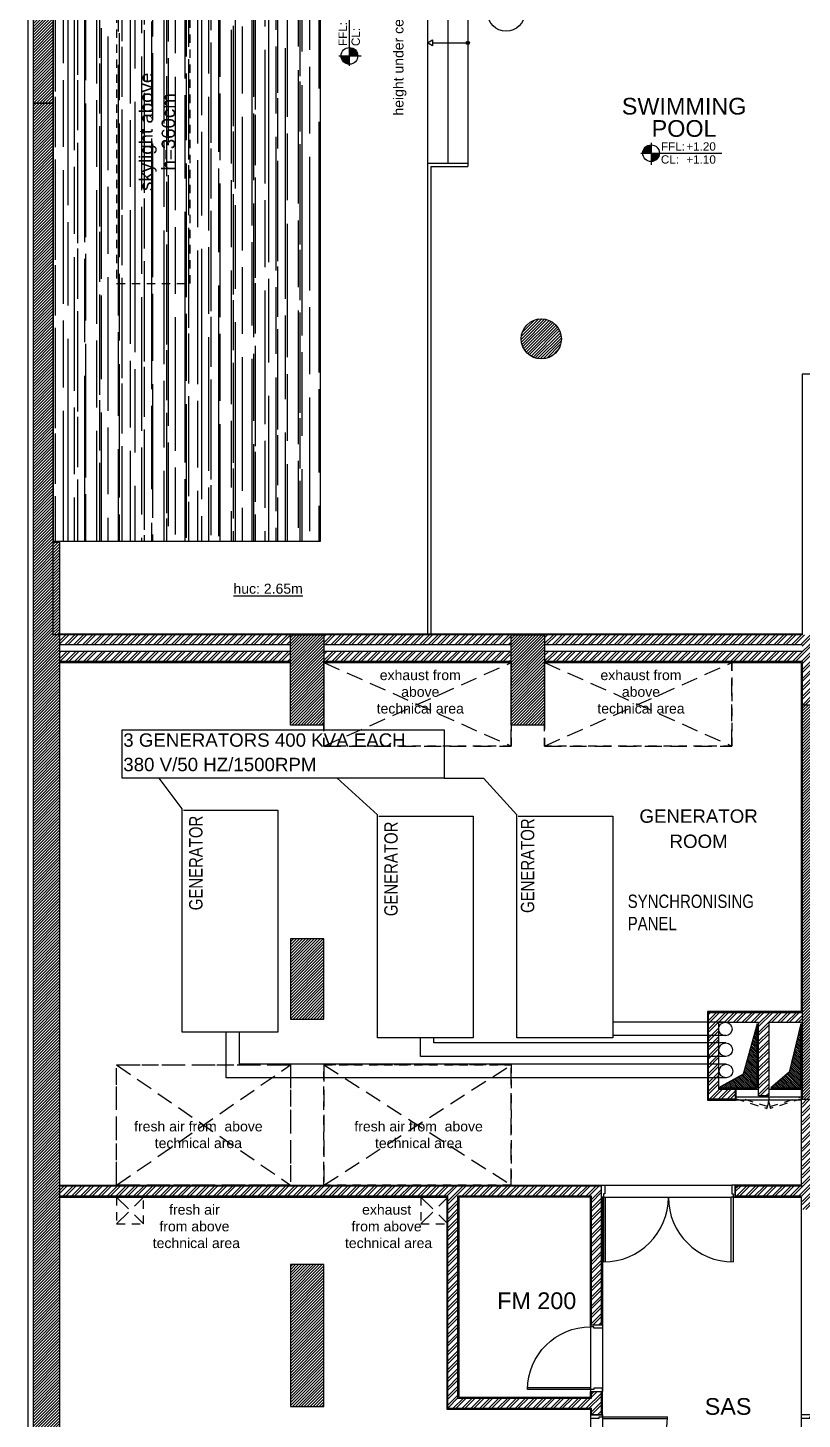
# Model space of a CAD drawing. Header units: inches. Extents: x -0.3 to 44.3, y -7.2 to 59.4.
# Drawn here: x 0 to 11.58, y 6.86 to 27.69 of the extents above; entities that cross this region are included whole.
import ezdxf
from ezdxf.enums import TextEntityAlignment as Align

# ---------------------------------------------------------------- set-up
doc = ezdxf.new("R2010")
doc.units = ezdxf.units.IN
doc.header["$MEASUREMENT"] = 0
for name, pattern in [('HIDDEN', [0.375, 0.25, -0.125]), ('HIDDEN2', [0.1875, 0.125, -0.0625]), ('S-BASEMENT 1$0$HIDDEN2', [0.1875, 0.125, -0.0625])]:
    doc.linetypes.add(name, pattern=pattern)
doc.layers.get('0').update_dxf_attribs({"linetype": 'CONTINUOUS'})
for name, color, linetype in [('02', 9, 'CONTINUOUS'), ('03', 3, 'CONTINUOUS'), ('04', 9, 'CONTINUOUS'), ('_final areas polylines', 30, 'CONTINUOUS'), ('A-ANNO-LEVL', 3, 'CONTINUOUS'), ('A-AREAS', 6, 'CONTINUOUS'), ('A-Door', 1, 'CONTINUOUS'), ('A-FLOR-STRS-ARO', 1, 'CONTINUOUS'), ('A-HATCH-CONC', 8, 'CONTINUOUS'), ('A-HATCH-WALL', 8, 'CONTINUOUS'), ('a-hidden', 7, 'HIDDEN'), ('A-NOMENCLATURE', 3, 'CONTINUOUS'), ('A-PLASTER', 8, 'CONTINUOUS'), ('A-PORTE', 1, 'CONTINUOUS'), ('A-PROJECTION', 9, 'CONTINUOUS'), ('a-shaft', 250, 'CONTINUOUS'), ('A-STAIR', 9, 'CONTINUOUS'), ('a-text-red', 10, 'CONTINUOUS'), ('A-TILES', 137, 'CONTINUOUS'), ('A-WALL', 4, 'CONTINUOUS'), ('N-PLOT', 5, 'CONTINUOUS'), ('Parcelle$0$N-PLOT', 5, 'CONTINUOUS'), ('S-BASEMENT 1$0$A-SHAFT-BASEMENT 1', 8, 'CONTINUOUS'), ('S-BASEMENT 1$0$A-SHAFT-UP', 8, 'S-BASEMENT 1$0$HIDDEN2'), ('S-BASEMENT 1$0$A-STR BASEMENT 1', 2, 'CONTINUOUS')]:
    doc.layers.add(name, color=color, linetype=linetype)
doc.styles.add('A100-STEXT', font='ARIAL.TTF', dxfattribs={"height": 0.25})
doc.styles.add('BLOCK', font='ARIAL.TTF', dxfattribs={"width": 0.8, "height": 0.25})
doc.styles.add('ROMANS', font='ARIAL.TTF', dxfattribs={"width": 0.8, "height": 0.2})
pattern_1 = [(45, (-338376.546732, -23743.371716), (-0.022097086912, 0.022097086912), [])]

# ---------------------------------------------------------------- blocks, each defined once
blk = doc.blocks.new('LVTAG_P')
for p, q in [((-0.00301, 0), (0.02113, 0)), ((0, 0.00314), (0, -0.00353))]:
    blk.add_line(p, q)
at = {"const_width": 0.0025}
for points in [[(0, 0.00125, 0.414214), (-0.00125, 0, 1)], [(0, -0.00125, 0.414214), (0.00125, 0, 1)]]:
    blk.add_lwpolyline(points, format="xyb", dxfattribs=at)
blk.add_circle((0, 0), 0.0025)
at = {"style": 'BLOCK'}
for s, p in [('FFL:', (0.00297, 0.00076)), ('CL:', (0.00294, -0.00312))]:
    blk.add_text(s, height=0.0025, dxfattribs=at).set_placement(p)
for p in [(0.01054, 0.00076), (0.01054, -0.00313)]:
    blk.add_attdef('+00.00', p, '', height=0.0025, dxfattribs=at)
blk = doc.blocks.new('P0200E18D')
at = {"layer": 'A-PORTE'}
for p, q in [((-1.97, -0.18), (-1.97, -1.15)), ((-1.97, -0.18), (-1.94, -0.18)), ((-1.94, -1.15), (-1.94, -0.18)), ((-0.06, -1.15), (-0.06, -0.18)), ((-0.03, -0.18), (-0.06, -0.18)), ((-0.03, -0.18), (-0.03, -1.15))]:
    blk.add_line(p, q, dxfattribs=at)
for points in [[(-0.05, 0), (-0.05, -0.13), (-0.03, -0.13), (-0.03, -0.18), (0, -0.18), (0, 0)], [(-1.95, 0), (-1.95, -0.13), (-1.97, -0.13), (-1.97, -0.18), (-2, -0.18), (-2, 0)]]:
    blk.add_lwpolyline(points, close=True, dxfattribs=at)
for centre, start, end in [((-1.97, -0.18), 270, 0), ((-0.03, -0.18), 180, 270)]:
    blk.add_arc(centre, 0.97, start, end, dxfattribs=at)
blk = doc.blocks.new('P100E18D')
at = {"layer": 'A-PORTE'}
for p, q in [((1.03, 0.06), (0.09, 0.06)), ((0.09, 0.03), (0.09, 0.06)), ((0.09, 0.03), (1.03, 0.03))]:
    blk.add_line(p, q, dxfattribs=at)
for points in [[(-0.09, 0.95), (0.04, 0.95), (0.04, 0.97), (0.09, 0.97), (0.09, 1), (-0.09, 1)], [(-0.09, 0.05), (0.04, 0.05), (0.04, 0.03), (0.09, 0.03), (0.09, 0), (-0.09, 0)]]:
    blk.add_lwpolyline(points, close=True, dxfattribs=at)
blk.add_arc((0.09, 0.03), 0.94, 0, 90, dxfattribs=at)

msp = doc.modelspace()

# ---------------------------------------------------------------- hatches: boundary and pattern name
at = {"layer": 'A-HATCH-CONC'}
h = msp.add_hatch(dxfattribs=at)
h.set_pattern_fill('ANSI31', color=256, scale=0.25, style=0)
h.set_pattern_definition(pattern_1)
h.paths.add_polyline_path([(0.078, 46.501), (0.478, 46.723), (0.479, 35.05), (0.378, 35.05), (0.378, 19.6), (0.078, 19.6)])
h = msp.add_hatch(dxfattribs=at)
h.set_pattern_fill('ANSI31', color=256, scale=0.4, style=0)
h.set_pattern_definition([(45, (-338376.54673, -23743.371716), (-0.035355339059, 0.035355339059), [])])
edge = h.paths.add_edge_path()
edge.add_line((0.078, 0.9), (0.078, 0))
edge.add_line((0.078, 0), (38.908, 0))
edge.add_arc((38.908, 3), 3, 270, 360)
edge.add_line((41.908, 3), (41.908, 24.355))
edge.add_line((41.908, 24.355), (41.008, 24.355))
edge.add_line((41.008, 24.355), (41.008, 2.957))
edge.add_arc((38.908, 3), 2.1, 273.7018, 358.8196, ccw=False)
edge.add_line((39.044, 0.904), (0.078, 0.9))
h = msp.add_hatch(dxfattribs=at)
h.set_pattern_fill('ANSI31', color=256, scale=0.25, style=0)
h.paths.add_polyline_path([(7.378, 23.03, 1), (7.978, 23.03, 1)])
h = msp.add_hatch(dxfattribs=at)
h.set_pattern_fill('ANSI31', color=256, scale=0.25, style=0)
h.paths.add_polyline_path([(0.378, 19.98), (0.478, 19.98), (0.478, 19.6), (0.378, 19.6)])
h = msp.add_hatch(dxfattribs=at)
h.set_pattern_fill('ANSI31', color=256, scale=0.25, style=0)
h.set_pattern_definition(pattern_1)
h.paths.add_polyline_path([(0.078, 18.6), (0.478, 18.6), (0.478, 19.6), (0.078, 19.6)])
h = msp.add_hatch(dxfattribs=at)
h.set_pattern_fill('ANSI31', color=256, scale=0.25, style=0)
h.set_pattern_definition(pattern_1)
h.paths.add_polyline_path([(0.478, 18.6), (0.078, 18.6), (0.078, 4.4), (0.478, 4.4)])
h = msp.add_hatch(dxfattribs=at)
h.set_pattern_fill('ANSI31', color=256, scale=0.25, style=0)
h.paths.add_polyline_path([(4.428, 18.6), (3.928, 18.6), (3.928, 17.25), (4.428, 17.25)])
h = msp.add_hatch(dxfattribs=at)
h.set_pattern_fill('ANSI31', color=256, scale=0.25, style=0)
h.paths.add_polyline_path([(7.728, 18.6), (7.228, 18.6), (7.228, 17.25), (7.728, 17.25)])
h = msp.add_hatch(dxfattribs=at)
h.set_pattern_fill('ANSI31', color=256, scale=0.25, style=0)
h.paths.add_polyline_path([(11.878, 17.25), (15.478, 17.25), (15.478, 16.166), (15.778, 16.166), (15.778, 17.55), (11.578, 17.55), (11.578, 16.166), (11.878, 16.166)])
h.paths.add_polyline_path([(11.878, 16.166), (11.578, 16.166), (11.578, 11.65), (11.878, 11.65)])
h.paths.add_polyline_path([(15.778, 16.166), (15.478, 16.166), (15.478, 11.65), (15.778, 11.65)])
h = msp.add_hatch(dxfattribs=at)
h.set_pattern_fill('ANSI31', color=256, scale=0.25, style=0)
h.paths.add_polyline_path([(4.428, 14.05), (3.928, 14.05), (3.928, 12.85), (4.428, 12.85)])
h = msp.add_hatch(dxfattribs=at)
h.set_pattern_fill('ANSI31', color=256, scale=0.25, style=0)
h.paths.add_polyline_path([(4.428, 9.175), (3.928, 9.175), (3.928, 7.05), (4.428, 7.05)])
at = {"layer": 'A-HATCH-WALL'}
h = msp.add_hatch(dxfattribs=at)
h.set_pattern_fill('ANSI32', color=256, scale=0.25, style=0)
h.paths.add_polyline_path([(3.928, 18.6), (0.478, 18.6), (0.478, 18.45), (3.928, 18.45)])
h.paths.add_polyline_path([(3.928, 18.35), (0.478, 18.35), (0.478, 18.2), (3.928, 18.2)])
h = msp.add_hatch(dxfattribs=at)
h.set_pattern_fill('ANSI32', color=256, scale=0.25, style=0)
h.paths.add_polyline_path([(7.228, 18.6), (4.428, 18.6), (4.428, 18.45), (7.048, 18.45), (7.228, 18.45)])
h = msp.add_hatch(dxfattribs=at)
h.set_pattern_fill('ANSI32', color=256, scale=0.25, style=0)
h.set_pattern_definition([(45, (-338376.54673, -23743.37172), (-0.066291260736, 0.066291260736), []), (45, (-338376.50254, -23743.37172), (-0.066291260736, 0.066291260736), [])])
h.paths.add_polyline_path([(17.178, 18.4), (15.778, 18.4), (15.778, 18.6), (15.628, 18.6), (15.628, 18.4), (15.428, 18.4), (15.428, 18.6), (15.278, 18.6), (15.278, 18.4), (12.078, 18.4), (12.078, 18.6), (11.578, 18.6), (7.728, 18.6), (7.728, 18.45), (11.578, 18.45), (11.578, 18.35), (7.728, 18.35), (7.728, 18.2), (11.578, 18.2), (11.578, 17.55), (11.728, 17.55), (11.728, 18.25), (12.278, 18.25), (12.278, 17.55), (12.428, 17.55), (12.428, 18.25), (14.928, 18.25), (14.928, 17.55), (15.078, 17.55), (15.078, 18.25), (15.628, 18.25), (15.628, 17.55), (15.778, 17.55), (15.778, 18.25), (17.028, 18.25), (17.028, 11.8), (15.778, 11.8), (15.778, 11.65), (17.028, 11.65), (17.028, 8.85), (17.178, 8.85)])
h = msp.add_hatch(dxfattribs=at)
h.set_pattern_fill('ANSI32', color=256, scale=0.25, style=0)
h.paths.add_polyline_path([(7.228, 18.35), (4.428, 18.35), (4.428, 18.2), (7.228, 18.2)])
h = msp.add_hatch(dxfattribs=at)
h.set_pattern_fill('ANSI32', color=256, scale=0.25, style=0)
h.paths.add_polyline_path([(11.078, 12.8), (11.578, 12.8), (11.578, 12.95), (10.178, 12.95), (10.178, 11.65), (10.578, 11.65), (10.578, 11.8), (10.328, 11.8), (10.328, 12.8), (10.928, 12.8), (10.928, 11.7), (11.078, 11.7)])
h = msp.add_hatch(dxfattribs=at)
h.set_pattern_fill('ANSI32', color=256, scale=0.25, style=0)
h.paths.add_polyline_path([(11.728, 11.65), (11.578, 11.65), (11.578, 10.35), (10.578, 10.35), (10.578, 10.2), (11.578, 10.2), (11.578, 10), (11.728, 10)])
h = msp.add_hatch(dxfattribs=at)
h.set_pattern_fill('ANSI32', color=256, scale=0.25, style=0)
h.paths.add_polyline_path([(8.578, 10.35), (0.478, 10.35), (0.478, 10.2), (6.278, 10.2), (6.278, 7.025), (8.428, 7.025), (8.428, 6.925), (8.578, 6.925), (8.578, 7.275), (8.428, 7.275), (8.428, 7.175), (6.428, 7.175), (6.428, 10.2), (8.428, 10.2), (8.428, 8.275), (8.578, 8.275)])
at = {"layer": 'a-shaft'}
h = msp.add_hatch(dxfattribs=at)
h.set_pattern_fill('AR-RROOF,_O', color=256, scale=0.25, angle=90)
h.set_pattern_definition([(90, (-338377.39673, -23743.37172), (-0.25, 0.55), [3.75, -0.5, 1.25, -0.25]), (90, (-338377.52173, -23743.0392), (-0.3325, -0.25), [0.75, -0.0825, 1.5, -0.1875]), (90, (-338377.60923, -23743.24672), (-0.1675, 1.3), [2, -0.35, 1, -0.25])])
h.paths.add_polyline_path([(0.378, 20), (4.378, 20), (4.378, 35), (0.378, 35)])
h = msp.add_hatch(dxfattribs=at)
h.set_pattern_fill('_USER,_O', color=256, scale=0.02, angle=315, pattern_type=0)
h.set_pattern_definition([(315.0000000324, (-338382.396718, -23743.621084), (0.0141421356157, 0.0141421356317), [])])
h.paths.add_polyline_path([(10.908, 11.82), (10.908, 12.78), (10.698, 12.026), (10.328, 11.82)])
h = msp.add_hatch(dxfattribs=at)
h.set_pattern_fill('_USER,_O', color=256, scale=0.02, angle=315, pattern_type=0)
h.set_pattern_definition([(315, (-338376.546732, -23743.371716), (0.0141421356237, 0.0141421356237), [])])
h.paths.add_polyline_path([(11.385, 12.053), (11.111, 11.82), (11.558, 11.82), (11.558, 12.78)])

# ---------------------------------------------------------------- linework, layer by layer
at = {"layer": '02'}
for p, q in [((2.308, 15.995), (1.962, 16.455)), ((5.226, 15.907), (4.623, 16.455)), ((6.225, 16.455), (6.814, 16.455)), ((7.314, 15.907), (6.814, 16.455))]:
    msp.add_line(p, q, dxfattribs=at)
msp.add_lwpolyline([(6.225, 16.455), (1.409, 16.455), (1.409, 17.179), (6.225, 17.179)], close=True, dxfattribs=at)
at = {"layer": '04'}
for p, q in [((2.308, 12.655), (2.308, 15.995)), ((2.328, 15.975), (3.74, 15.975)), ((3.74, 15.975), (3.74, 12.655)), ((5.226, 12.567), (5.226, 15.907)), ((5.246, 15.887), (6.658, 15.887)), ((6.658, 15.887), (6.658, 12.567)), ((7.314, 12.567), (7.314, 15.907)), ((7.334, 15.887), (8.746, 15.887)), ((8.746, 15.887), (8.746, 12.567)), ((3.74, 12.655), (2.308, 12.655)), ((6.658, 12.567), (5.226, 12.567)), ((8.746, 12.567), (7.314, 12.567))]:
    msp.add_line(p, q, dxfattribs=at)
at = {"layer": '04', "linetype": 'Continuous'}
for p, q in [((10.439, 12.803), (8.746, 12.803)), ((2.966, 11.972), (2.966, 12.655)), ((3.164, 12.173), (3.164, 12.655)), ((5.873, 12.29), (5.873, 12.567)), ((6.071, 12.492), (6.071, 12.567)), ((10.439, 12.602), (8.746, 12.602)), ((10.436, 12.29), (5.873, 12.29)), ((10.436, 12.492), (6.071, 12.492)), ((10.44, 12.173), (3.164, 12.173)), ((10.44, 11.972), (2.966, 11.972))]:
    msp.add_line(p, q, dxfattribs=at)
for centre in [(10.431, 12.701), (10.436, 12.391), (10.44, 12.072)]:
    msp.add_circle(centre, 0.101, dxfattribs=at)
at = {"layer": '_final areas polylines'}
msp.add_circle((7.152, 27.909), 0.275, dxfattribs=at)
at = {"layer": 'A-AREAS'}
msp.add_lwpolyline([(38.908, 0, 0.414214), (41.908, 3), (41.908, 55.455, 0.422955), (38.819, 58.453), (0.078, 57.3), (0.078, 26.56), (0.378, 26.56), (0.378, 36.4), (6.032, 36.4), (11.578, 31.939), (11.578, 28.85), (15.378, 28.85), (15.378, 22.5), (11.578, 22.5), (11.578, 18.6), (0.378, 18.6), (0.378, 26.56), (0.078, 26.56), (0.078, 0)], format="xyb", close=True, dxfattribs=at)
msp.add_lwpolyline([(15.378, 28.85), (15.378, 22.5), (11.578, 22.5), (11.578, 18.6), (0.378, 18.6), (0.378, 36.4), (6.032, 36.4), (11.578, 31.939), (11.578, 28.85), (15.378, 28.85)], dxfattribs=at)
at = {"layer": 'A-Door', "linetype": 'HIDDEN2'}
for points in [[(11.059, 11.542), (10.593, 11.685), (10.585, 11.656), (11.05, 11.514)], [(11.097, 11.542), (11.563, 11.685), (11.572, 11.656), (11.107, 11.514)]]:
    msp.add_lwpolyline(points, dxfattribs=at)
at = {"layer": 'A-FLOR-STRS-ARO'}
msp.add_line((6.053, 27.459), (6.578, 27.459), dxfattribs=at)
msp.add_lwpolyline([(5.978, 27.459), (6.053, 27.503), (6.053, 27.416)], close=True, dxfattribs=at)
msp.add_circle((6.578, 27.459), 0.025, dxfattribs=at)
at = {"layer": 'A-HATCH-CONC'}
msp.add_lwpolyline([(1.328, 18.2), (0.928, 18.2)], dxfattribs=at)
at = {"layer": 'a-hidden', "color": 10}
for p, q in [((4.428, 18.185), (7.228, 16.935)), ((4.428, 16.935), (7.228, 18.185)), ((7.728, 18.185), (10.528, 16.935)), ((7.728, 16.935), (10.528, 18.185)), ((1.328, 12.165), (3.928, 10.365)), ((1.328, 10.365), (3.928, 12.165)), ((4.428, 12.165), (7.228, 10.365)), ((4.428, 10.365), (7.228, 12.165)), ((1.328, 9.785), (1.728, 10.185)), ((1.328, 10.185), (1.728, 9.785)), ((5.878, 9.785), (6.278, 10.185)), ((5.878, 10.185), (6.278, 9.785))]:
    msp.add_line(p, q, dxfattribs=at)
at = {"layer": 'a-hidden'}
for points in [[(4.428, 16.935), (7.228, 16.935), (7.228, 18.185), (4.428, 18.185)], [(7.728, 16.935), (10.528, 16.935), (10.528, 18.185), (7.728, 18.185)], [(1.328, 12.165), (3.928, 12.165), (3.928, 10.365), (1.328, 10.365)], [(7.228, 12.165), (4.428, 12.165), (4.428, 10.365), (7.228, 10.365)]]:
    msp.add_lwpolyline(points, close=True, dxfattribs=at)
at = {"layer": 'A-PLASTER'}
for points in [[(0.478, 18.615), (11.578, 18.615)], [(0.478, 18.185), (3.928, 18.185)], [(4.428, 18.185), (7.228, 18.185)], [(7.728, 18.185), (11.563, 18.185), (11.563, 12.965), (10.163, 12.965), (10.163, 11.635), (10.593, 11.635), (10.593, 11.8), (10.578, 11.8)], [(11.578, 11.8), (11.563, 11.8), (11.563, 10.365), (10.578, 10.365)], [(0.478, 10.365), (8.578, 10.365)], [(0.478, 10.185), (6.263, 10.185), (6.263, 7.01), (8.413, 7.01), (8.413, 6.925)], [(8.413, 8.275), (8.413, 10.185), (6.443, 10.185), (6.443, 7.19), (8.413, 7.19), (8.413, 7.275)], [(8.593, 10.185), (8.593, 8.275)], [(10.578, 10.185), (11.563, 10.185), (11.563, 6.925)], [(8.593, 6.925), (8.593, 7.275)]]:
    msp.add_lwpolyline(points, dxfattribs=at)
at = {"layer": 'A-PORTE', "ltscale": 4}
msp.add_line((11.078, 11.685), (11.078, 11.635), dxfattribs=at)
at = {"layer": 'A-PORTE'}
msp.add_lwpolyline([(10.593, 11.685), (11.563, 11.685), (11.563, 11.635), (10.593, 11.635)], close=True, dxfattribs=at)
at = {"layer": 'A-PORTE', "ltscale": 4}
for centre, start, end in [((10.593, 11.685), 339.4107, 354.114), ((11.563, 11.685), 185.886, 200.5893)]:
    msp.add_arc(centre, 0.488, start, end, dxfattribs=at)
at = {"layer": 'A-PROJECTION'}
msp.add_lwpolyline([(0.378, 20), (4.378, 20), (4.378, 35), (0.378, 35), (0.378, 20), (0.378, 20)], dxfattribs=at)
at = {"layer": 'a-shaft'}
for points in [[(10.328, 11.82), (10.908, 11.82), (10.908, 12.78), (10.698, 12.026), (10.328, 11.82)], [(11.111, 11.82), (11.558, 11.82), (11.558, 12.78), (11.385, 12.053), (11.111, 11.82)]]:
    msp.add_lwpolyline(points, dxfattribs=at)
at = {"layer": 'A-STAIR'}
for p, q in [((5.978, 29.259), (5.978, 25.659)), ((6.278, 29.259), (6.278, 25.659)), ((6.578, 29.259), (6.578, 25.659)), ((5.978, 25.659), (5.978, 18.615)), ((5.978, 25.659), (6.578, 25.659)), ((6.578, 25.659), (6.578, 25.609)), ((6.028, 25.609), (6.028, 18.615)), ((6.028, 25.609), (6.578, 25.609))]:
    msp.add_line(p, q, dxfattribs=at)
at = {"layer": 'A-TILES'}
for p, q in [((8.628, 10.365), (10.528, 10.365)), ((8.638, 10.185), (10.518, 10.185)), ((8.413, 6.925), (8.413, 4.925)), ((8.593, 6.925), (8.593, 4.925)), ((11.563, 6.925), (11.563, 4.925))]:
    msp.add_line(p, q, dxfattribs=at)
for points in [[(8.413, 8.275), (8.413, 7.275)], [(8.593, 8.275), (8.593, 7.275)]]:
    msp.add_lwpolyline(points, dxfattribs=at)
at = {"layer": 'A-WALL'}
for p, q in [((3.928, 18.6), (0.478, 18.6)), ((3.928, 18.6), (1.328, 18.6)), ((7.228, 18.6), (4.428, 18.6)), ((7.228, 18.6), (4.428, 18.6)), ((11.578, 18.6), (7.728, 18.6)), ((11.578, 18.6), (7.728, 18.6)), ((3.928, 18.45), (0.478, 18.45)), ((3.928, 18.35), (0.478, 18.35)), ((3.928, 18.45), (1.328, 18.45)), ((7.228, 18.45), (4.428, 18.45)), ((7.048, 18.45), (4.428, 18.45)), ((7.228, 18.35), (4.428, 18.35)), ((11.578, 18.45), (7.728, 18.45)), ((11.578, 18.35), (7.728, 18.35)), ((3.928, 18.2), (0.478, 18.2)), ((7.228, 18.2), (4.428, 18.2)), ((11.578, 18.2), (7.728, 18.2)), ((11.578, 18.2), (11.578, 17.55)), ((8.578, 10.35), (0.478, 10.35)), ((8.578, 8.275), (8.578, 10.35)), ((11.578, 10.35), (10.578, 10.35)), ((10.578, 10.35), (10.578, 10.2)), ((6.278, 10.2), (0.478, 10.2)), ((6.278, 7.025), (6.278, 10.2)), ((8.428, 10.2), (6.428, 10.2)), ((6.428, 7.175), (6.428, 10.2)), ((8.428, 8.275), (8.428, 10.2)), ((11.578, 10.2), (10.578, 10.2)), ((8.428, 8.275), (8.578, 8.275)), ((6.428, 7.175), (8.428, 7.175)), ((8.428, 7.175), (8.428, 7.275)), ((8.428, 7.275), (8.578, 7.275)), ((8.578, 6.925), (8.578, 7.275)), ((6.278, 7.025), (8.428, 7.025)), ((8.428, 6.925), (8.428, 7.025)), ((8.428, 6.925), (8.578, 6.925))]:
    msp.add_line(p, q, dxfattribs=at)
msp.add_lwpolyline([(11.578, 12.8), (11.078, 12.8), (11.078, 11.7), (10.928, 11.7), (10.928, 12.8), (10.328, 12.8), (10.328, 11.8), (10.578, 11.8), (10.578, 11.65), (10.178, 11.65), (10.178, 12.95), (11.578, 12.95)], dxfattribs=at)
at = {"layer": 'N-PLOT'}
msp.add_lwpolyline([(0, 0), (38.908, 0, 0.414214), (41.908, 3), (41.908, 55.455, 0.422955), (38.819, 58.453), (0, 57.298)], format="xyb", close=True, dxfattribs=at)
at = {"layer": 'Parcelle$0$N-PLOT'}
msp.add_lwpolyline([(0, 0), (38.908, 0, 0.414214), (41.908, 3), (41.908, 55.455, 0.422955), (38.819, 58.453), (0, 57.298)], format="xyb", close=True, dxfattribs=at)
at = {"layer": 'S-BASEMENT 1$0$A-SHAFT-BASEMENT 1'}
for points in [[(10.328, 11.8), (10.928, 11.8), (10.928, 12.8), (10.328, 12.8)], [(11.078, 11.8), (11.578, 11.8), (11.578, 12.8), (11.078, 12.8)]]:
    msp.add_lwpolyline(points, close=True, dxfattribs=at)
at = {"layer": 'S-BASEMENT 1$0$A-SHAFT-UP'}
for points in [[(2.428, 34.636), (1.328, 34.636), (1.328, 23.86), (2.428, 23.86)], [(4.428, 18.185), (7.228, 18.185), (7.228, 16.935), (4.428, 16.935)], [(7.728, 18.185), (10.528, 18.185), (10.528, 16.935), (7.728, 16.935)], [(1.328, 12.165), (3.928, 12.165), (3.928, 10.365), (1.328, 10.365)], [(4.428, 12.165), (7.228, 12.165), (7.228, 10.365), (4.428, 10.365)], [(1.328, 9.785), (1.728, 9.785), (1.728, 10.185), (1.328, 10.185)], [(5.878, 9.785), (6.278, 9.785), (6.278, 10.185), (5.878, 10.185)]]:
    msp.add_lwpolyline(points, close=True, dxfattribs=at)
at = {"layer": 'S-BASEMENT 1$0$A-STR BASEMENT 1'}
for points in [[(0.478, 46.723), (0.078, 46.501), (0.078, 42), (0.078, 0.9), (0.078, 0.9), (0.078, 0.9)], [(0.478, 4.4), (0.478, 19.98), (0.378, 19.98), (0.378, 35.05), (0.479, 35.05), (0.479, 42)]]:
    msp.add_lwpolyline(points, dxfattribs=at)
for points in [[(4.428, 17.25), (3.928, 17.25), (3.928, 18.6), (4.428, 18.6)], [(7.728, 17.25), (7.228, 17.25), (7.228, 18.6), (7.728, 18.6)], [(15.778, 11.65), (15.778, 17.55), (11.578, 17.55), (11.578, 11.65), (11.878, 11.65), (11.878, 17.25), (15.478, 17.25), (15.478, 11.65)], [(3.928, 14.05), (3.928, 12.85), (4.428, 12.85), (4.428, 14.05)], [(3.928, 7.05), (4.428, 7.05), (4.428, 9.175), (3.928, 9.175)]]:
    msp.add_lwpolyline(points, close=True, dxfattribs=at)
msp.add_circle((7.678, 23.03), 0.3, dxfattribs=at)

# ---------------------------------------------------------------- block references
at = {"layer": 'A-ANNO-LEVL'}
ref = msp.add_blockref('LVTAG_P', (4.809, 27.265), dxfattribs=dict(at, xscale=50, yscale=50, zscale=50, rotation=90.00000000086027))
ref.add_attrib('+00.00', '+1.65', (4.771, 27.792), dxfattribs={"layer": '0', "height": 0.125, "rotation": 90, "style": 'BLOCK'})
ref.add_attrib('+00.00', '+1.55', (4.966, 27.792), dxfattribs={"layer": '0', "height": 0.125, "rotation": 90, "style": 'BLOCK'})
ref = msp.add_blockref('LVTAG_P', (9.319, 25.809), dxfattribs=dict(at, xscale=50, yscale=50, zscale=50))
ref.add_attrib('+00.00', '+1.20', (9.846, 25.847), dxfattribs={"layer": '0', "height": 0.125, "rotation": 360, "style": 'BLOCK'})
ref.add_attrib('+00.00', '+1.10', (9.846, 25.652), dxfattribs={"layer": '0', "height": 0.125, "rotation": 360, "style": 'BLOCK'})
at = {"layer": 'A-PORTE'}
msp.add_blockref('P0200E18D', (10.578, 10.365), dxfattribs=at)
at = {"layer": 'A-PORTE', "xscale": -1, "rotation": 359.9999999949713}
msp.add_blockref('P100E18D', (8.503, 7.275), dxfattribs=at)
at = {"layer": 'A-PORTE', "rotation": 89.99999999903922}
for p in [(8.413, 6.925), (11.563, 6.925)]:
    msp.add_blockref('P0200E18D', p, dxfattribs=at)

# ---------------------------------------------------------------- texts
at = {"layer": '03', "style": 'ROMANS'}
for s, p in [('3 GENERATORS 400 KVA EACH', (1.427, 16.926)), ('380 V/50 HZ/1500RPM', (1.427, 16.56))]:
    msp.add_text(s, height=0.2, dxfattribs=at).set_placement(p)
for s, p in [('GENERATOR', (10.03, 15.888)), ('ROOM', (10.03, 15.511))]:
    msp.add_text(s, height=0.2, dxfattribs=at).set_placement(p, align=Align.MIDDLE)
at = {"layer": '03', "char_height": 0.2, "width": 1, "attachment_point": 1, "rotation": 90, "style": 'ROMANS'}
for insert in [(2.412, 14.478), (7.372, 14.438), (5.33, 14.39)]:
    msp.add_mtext('GENERATOR', dxfattribs=dict(at, insert=insert))
at = {"layer": '03', "insert": (8.97, 14.713), "char_height": 0.2, "width": 1, "attachment_point": 1, "style": 'ROMANS'}
msp.add_mtext('SYNCHRONISING PANEL', dxfattribs=at)
at = {"layer": 'A-NOMENCLATURE', "style": 'A100-STEXT'}
for s, p in [('SWIMMING', (9.813, 26.512)), ('POOL', (9.813, 26.179)), ('FM 200', (7.609, 8.635)), ('SAS', (10.471, 7.053))]:
    msp.add_text(s, height=0.25, dxfattribs=at).set_placement(p, align=Align.MIDDLE)
at = {"layer": 'A-NOMENCLATURE', "insert": (1.667, 26.128), "char_height": 0.2, "width": 7.586, "attachment_point": 2, "rotation": 90, "style": 'A100-STEXT'}
msp.add_mtext('skylight above\\Ph=360cm', dxfattribs=at)
at = {"layer": 'a-text-red', "insert": (5.467, 27.685), "char_height": 0.15, "width": 2.74406, "attachment_point": 2, "rotation": 90, "style": 'A100-STEXT'}
msp.add_mtext('height under ceiling =265cm', dxfattribs=at)
at = {"layer": 'a-text-red', "char_height": 0.15, "width": 2.74406, "attachment_point": 2, "style": 'A100-STEXT'}
for s, insert in [('{\\Lhuc: 2.65m}', (3.593, 19.366)), ('exhaust from \\Pabove\\Ptechnical area', (5.868, 18.073)), ('exhaust from \\Pabove\\Ptechnical area', (9.168, 18.073)), ('fresh air from {\\fArial|b0|i0|c0|p34; above\\P}technical area ', (2.55, 11.319)), ('fresh air from {\\fArial|b0|i0|c0|p34; above\\P}technical area ', (5.843, 11.319)), ('fresh air\\Pfrom above\\P technical area', (2.491, 10.073)), ('exhaust \\Pfrom above\\P technical area', (5.365, 10.073))]:
    msp.add_mtext(s, dxfattribs=dict(at, insert=insert))

doc.saveas('drawing.dxf')
